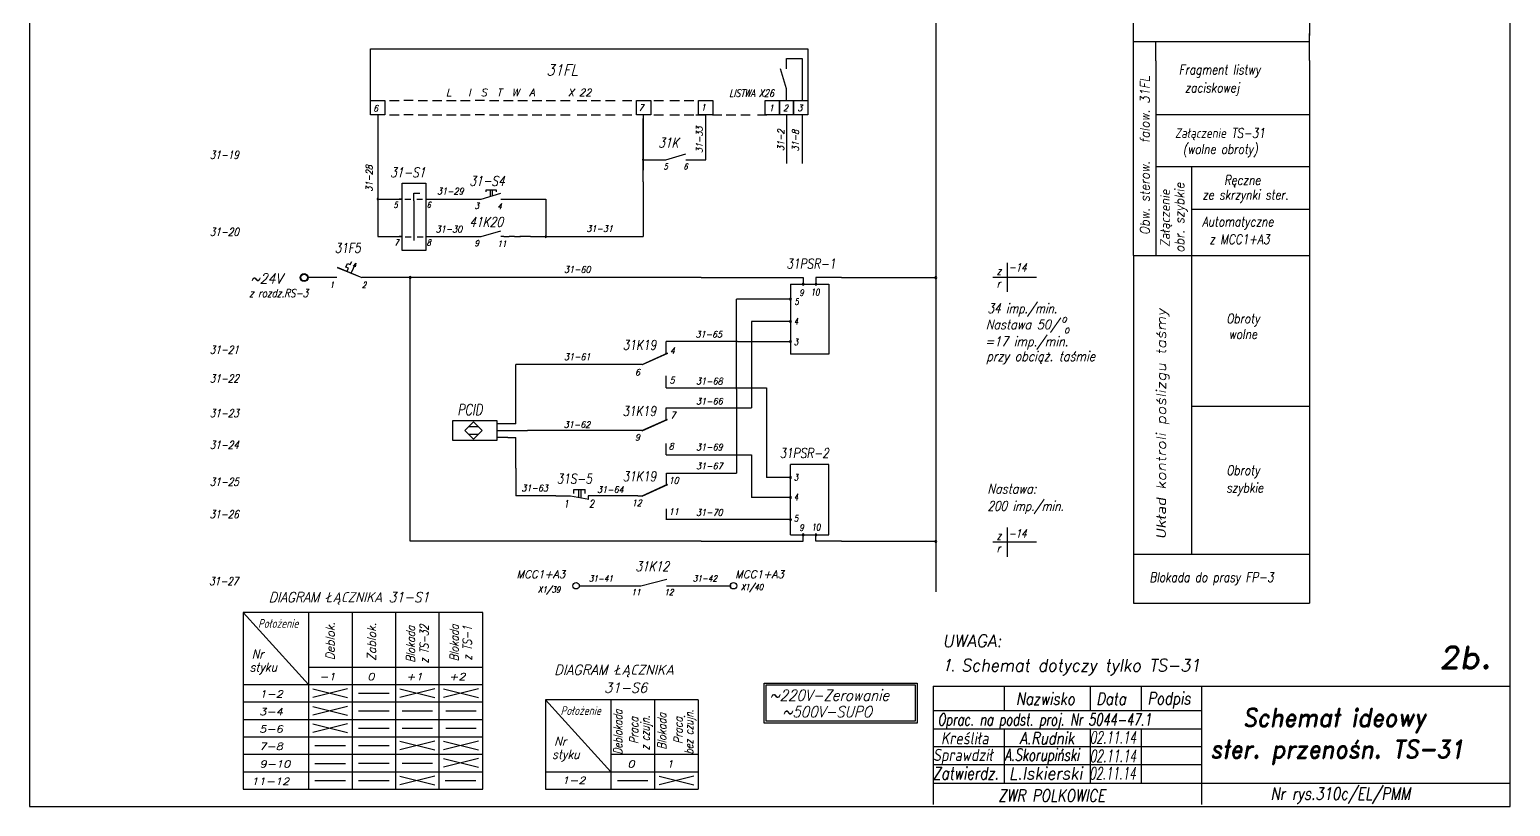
# Model space of a CAD drawing. Extents: x 9 to 416, y 5 to 590.
# Drawn here: x 9 to 416, y 5 to 218.5 of the extents above; entities that cross this region are included whole.
import ezdxf
from ezdxf.enums import TextEntityAlignment as Align

# ---------------------------------------------------------------- set-up
doc = ezdxf.new("R2010")
doc.units = 0
doc.header["$MEASUREMENT"] = 0
doc.layers.get('0').update_dxf_attribs({"linetype": 'CONTINUOUS'})
for name, color, linetype in [('BLEKIT', 4, 'CONTINUOUS'), ('LINIE', 4, 'CONTINUOUS'), ('STYKI', 4, 'CONTINUOUS')]:
    doc.layers.add(name, color=color, linetype=linetype)
doc.styles.add('ROMAND', font='romand', dxfattribs={"width": 0.9, "oblique": 15, "height": 4})
doc.styles.add('ROMANS', font='romans', dxfattribs={"width": 0.8, "oblique": 15, "height": 2.4})

msp = doc.modelspace()

# ---------------------------------------------------------------- linework, layer by layer
at = {"color": 7, "lineweight": 30}
for p, q in [((9, 590), (9, 5)), ((416, 5), (416, 590)), ((312.38, 216.82), (312.38, 292.96)), ((360.78, 292.96), (360.78, 216.82)), ((258.1, 216.41), (258.1, 63.99)), ((312.38, 210), (312.38, 218.14)), ((360.78, 210), (360.78, 217.38)), ((102.71, 198.96), (102.71, 213.18)), ((102.71, 213.18), (222.91, 213.18)), ((222.91, 213.18), (222.91, 198.99)), ((312.38, 215.2), (360.78, 215.2)), ((318.56, 209.9), (318.56, 215.2)), ((217.07, 210.55), (221.37, 210.55)), ((217.07, 207.69), (217.07, 210.55)), ((221.37, 210.55), (221.37, 198.96)), ((312.38, 156.39), (312.38, 210)), ((318.56, 209.9), (318.56, 156.39)), ((360.78, 210), (360.78, 156.39)), ((217.05, 198.96), (217.05, 202.22)), ((102.71, 195.04), (102.71, 198.96)), ((102.71, 198.96), (106.63, 198.96)), ((106.63, 198.96), (106.63, 195.04)), ((107.94, 198.96), (110.55, 198.96)), ((114.47, 198.96), (111.86, 198.96)), ((115.78, 198.96), (118.39, 198.96)), ((119.7, 198.96), (122.31, 198.96)), ((123.62, 198.96), (126.23, 198.96)), ((127.46, 198.96), (130.08, 198.96)), ((134.07, 198.96), (131.46, 198.96)), ((135.38, 198.96), (137.99, 198.96)), ((139.3, 198.96), (141.91, 198.96)), ((143.22, 198.96), (145.83, 198.96)), ((147.14, 198.96), (149.75, 198.96)), ((150.95, 198.96), (153.56, 198.96)), ((154.94, 198.96), (157.55, 198.96)), ((159.52, 198.96), (162.13, 198.96)), ((163.33, 198.96), (165.94, 198.96)), ((167.32, 198.96), (169.93, 198.96)), ((171.93, 198.96), (174.54, 198.96)), ((175.85, 195.04), (175.85, 198.96)), ((175.85, 198.96), (179.77, 198.96)), ((179.77, 198.96), (179.77, 195.04)), ((179.77, 198.96), (179.77, 195.04)), ((180.6, 198.96), (183.21, 198.96)), ((184.99, 198.96), (187.61, 198.96)), ((188.91, 198.96), (191.53, 198.96)), ((192.83, 195.04), (192.83, 198.96)), ((192.83, 198.96), (196.76, 198.96)), ((196.76, 198.96), (196.76, 195.04)), ((196.76, 198.96), (196.76, 195.04)), ((211.17, 195.04), (211.17, 198.96)), ((211.17, 198.96), (215.09, 198.96)), ((215.09, 195.04), (215.09, 198.96)), ((215.09, 198.96), (219.01, 198.96)), ((215.09, 198.96), (215.09, 195.04)), ((219.01, 195.04), (219.01, 198.96)), ((219.01, 198.96), (222.93, 198.96)), ((219.01, 198.96), (219.01, 195.04)), ((222.93, 198.96), (222.93, 195.04)), ((106.63, 195.04), (102.71, 195.04)), ((104.7, 195.04), (104.7, 179.44)), ((107.94, 195.04), (110.55, 195.04)), ((114.47, 195.04), (111.86, 195.04)), ((115.78, 195.04), (118.39, 195.04)), ((119.7, 195.04), (122.31, 195.04)), ((123.62, 195.04), (126.23, 195.04)), ((127.46, 195.04), (130.08, 195.04)), ((134.07, 195.04), (131.46, 195.04)), ((135.38, 195.04), (137.99, 195.04)), ((139.3, 195.04), (141.91, 195.04)), ((143.22, 195.04), (145.83, 195.04)), ((147.14, 195.04), (149.75, 195.04)), ((150.95, 195.04), (153.56, 195.04)), ((154.94, 195.04), (157.55, 195.04)), ((159.52, 195.04), (162.13, 195.04)), ((163.33, 195.04), (165.94, 195.04)), ((167.32, 195.04), (169.93, 195.04)), ((171.93, 195.04), (174.54, 195.04)), ((179.77, 195.04), (175.85, 195.04)), ((177.61, 195.04), (177.61, 179.86)), ((177.61, 176.66), (177.61, 194.08)), ((180.6, 195.04), (183.21, 195.04)), ((184.99, 195.04), (187.61, 195.04)), ((188.91, 195.04), (191.53, 195.04)), ((192.08, 195.04), (194.69, 195.04)), ((196.76, 195.04), (192.83, 195.04)), ((194.9, 182.7), (194.9, 195.04)), ((196.66, 195.04), (199.28, 195.04)), ((200.47, 195.04), (203.08, 195.04)), ((204.46, 195.04), (207.07, 195.04)), ((209.07, 195.04), (211.68, 195.04)), ((215.09, 195.04), (211.17, 195.04)), ((219.01, 195.04), (215.09, 195.04)), ((217.05, 195.04), (217.05, 181.65)), ((222.93, 195.04), (219.01, 195.04)), ((221.37, 195.04), (221.37, 181.65)), ((318.56, 195.15), (360.78, 195.15)), ((104.7, 183.74), (104.7, 176.66)), ((177.61, 182.7), (183.88, 182.7)), ((189.33, 182.7), (194.9, 182.7)), ((318.56, 180.86), (360.78, 180.86)), ((328.38, 180.86), (328.38, 156.39)), ((104.7, 176.66), (104.7, 161.58)), ((111.36, 157.77), (111.36, 176.28)), ((111.36, 176.28), (117.89, 176.28)), ((117.89, 176.28), (117.89, 157.77)), ((177.61, 176.66), (177.61, 161.58)), ((104.7, 171.92), (111.36, 171.92)), ((111.36, 171.92), (110.55, 171.92)), ((112.13, 171.9), (113.77, 171.9)), ((114.62, 173.56), (116.26, 173.56)), ((114.62, 171.38), (114.62, 173.56)), ((114.62, 171.38), (114.62, 160.49)), ((115.4, 171.9), (117.03, 171.9)), ((117.89, 171.92), (133.08, 171.92)), ((134.52, 173.86), (134.52, 174.4)), ((134.52, 174.4), (137.24, 174.4)), ((135.61, 174.4), (135.61, 172.68)), ((136.15, 174.4), (136.15, 172.85)), ((137.24, 174.4), (137.24, 173.86)), ((138.52, 171.92), (150.87, 171.92)), ((150.87, 171.92), (150.87, 161.58)), ((328.38, 169.17), (360.78, 169.17)), ((104.7, 161.58), (111.36, 161.58)), ((111.36, 161.58), (110.55, 161.58)), ((112.27, 161.55), (113.91, 161.55)), ((115.54, 161.55), (117.17, 161.55)), ((117.89, 161.58), (126.6, 161.58)), ((126.6, 161.58), (128.33, 161.58)), ((128.05, 161.58), (129.55, 161.58)), ((129.55, 161.58), (131, 161.58)), ((131, 161.58), (133.08, 161.58)), ((139.37, 161.58), (138.52, 161.58)), ((139.37, 161.58), (140.81, 161.58)), ((142.32, 161.58), (140.81, 161.58)), ((142.32, 161.58), (143.96, 161.58)), ((146.69, 161.58), (143.76, 161.58)), ((146.69, 161.58), (170.25, 161.58)), ((170.25, 161.58), (177.61, 161.58)), ((328.37, 162.58), (328.37, 74.33)), ((97.14, 153.88), (97.55, 154.79)), ((117.89, 157.77), (111.36, 157.77)), ((312.38, 156.39), (360.78, 156.39)), ((312.38, 156.39), (312.38, 60.85)), ((360.78, 156.39), (360.78, 60.85)), ((95.96, 153.21), (96.42, 154.21)), ((96.68, 152.88), (95.96, 153.21)), ((96.3, 152.05), (96.68, 152.88)), ((96.42, 154.21), (97.14, 153.88)), ((97.4, 151.55), (98.66, 154.32)), ((98.66, 154.32), (97.96, 153.51)), ((98.66, 154.32), (98.51, 153.26)), ((277.67, 154.41), (277.67, 146.37)), ((93.41, 150.32), (85.35, 150.32)), ((114.45, 150.32), (100.4, 150.32)), ((153.45, 150.32), (110.1, 150.32)), ((113.63, 77.85), (113.63, 150.32)), ((183.15, 150.32), (153.45, 150.32)), ((193.6, 150.32), (182.65, 150.32)), ((193.6, 150.32), (218.14, 150.32)), ((218.14, 150.32), (221.64, 150.32)), ((218.14, 148.53), (228.66, 148.53)), ((218.14, 148.53), (218.14, 129.25)), ((221.64, 150.32), (221.64, 148.53)), ((225.15, 150.32), (225.15, 148.53)), ((232.16, 150.32), (225.15, 150.32)), ((228.66, 148.53), (228.66, 129.25)), ((232.16, 150.32), (247.94, 150.32)), ((237.49, 150.32), (258.1, 150.32)), ((273.77, 150.43), (285.75, 150.43)), ((203.28, 119.65), (203.28, 144.37)), ((218.14, 144.37), (203.28, 144.37)), ((218.14, 138.25), (207.38, 138.25)), ((207.38, 138.25), (207.38, 116.17)), ((203.6, 132.75), (184.01, 132.75)), ((184.01, 129.42), (184.01, 132.75)), ((203.6, 132.75), (218.02, 132.75)), ((142.65, 122.66), (142.65, 126.46)), ((143.61, 126.46), (142.65, 126.46)), ((177.26, 126.46), (143.61, 126.46)), ((228.66, 129.25), (218.14, 129.25)), ((142.65, 110.14), (142.65, 122.66)), ((184.01, 119.99), (184.01, 123.32)), ((184.01, 119.99), (210.49, 119.99)), ((203.28, 119.65), (203.28, 96.62)), ((210.49, 119.99), (211.51, 119.99)), ((211.51, 119.99), (211.51, 95.41)), ((184.01, 111.2), (184.01, 114.53)), ((184.01, 114.53), (206.16, 114.53)), ((206.16, 114.53), (207.38, 114.53)), ((207.38, 116.17), (207.38, 115.01)), ((207.38, 116.17), (207.38, 114.53)), ((328.37, 114.96), (360.78, 114.96)), ((125.25, 110.95), (125.25, 105.69)), ((137.52, 110.95), (125.25, 110.95)), ((131, 110.67), (128.62, 108.29)), ((133.38, 108.29), (131, 110.67)), ((137.52, 105.69), (137.52, 110.95)), ((142.65, 110.14), (137.52, 110.14)), ((128.62, 108.29), (131, 105.91)), ((129.65, 107.26), (132.34, 107.26)), ((129.7, 109.38), (132.29, 109.38)), ((131, 105.91), (133.38, 108.29)), ((145.88, 108.24), (137.52, 108.24)), ((140.46, 106.34), (137.52, 106.34)), ((140.46, 106.34), (142.65, 106.34)), ((142.65, 97.94), (142.65, 106.34)), ((155.34, 108.26), (145.88, 108.26)), ((177.32, 108.26), (155.34, 108.26)), ((125.25, 105.69), (137.52, 105.69)), ((184.01, 101.66), (184.01, 104.74)), ((142.65, 97.94), (142.65, 90.33)), ((184.01, 101.66), (206.16, 101.66)), ((206.16, 101.66), (207.38, 101.66)), ((207.38, 101.66), (207.38, 89.92)), ((228.66, 98.92), (218.14, 98.92)), ((218.14, 79.64), (218.14, 98.92)), ((228.66, 79.64), (228.66, 98.92)), ((184.03, 93.29), (184.03, 96.62)), ((184.03, 96.62), (203.28, 96.62)), ((218.14, 95.41), (211.51, 95.41)), ((153.62, 90.33), (142.65, 90.33)), ((153.62, 90.33), (157.68, 90.33)), ((157.68, 90.33), (162.68, 89.46)), ((158.59, 91.02), (158.59, 92.13)), ((158.59, 92.13), (161.7, 92.13)), ((159.83, 92.08), (159.83, 89.95)), ((160.49, 92.13), (160.49, 90.27)), ((160.49, 90.27), (160.49, 89.84)), ((161.7, 90.95), (161.7, 92.13)), ((176.16, 90.35), (162.53, 90.35)), ((176.16, 90.35), (177.43, 90.35)), ((218.14, 89.92), (207.38, 89.92)), ((184.03, 83.74), (184.03, 86.82)), ((218.14, 83.8), (184.03, 83.8)), ((277.67, 81.64), (277.67, 73.61)), ((153.45, 77.85), (113.63, 77.85)), ((183.15, 77.85), (153.45, 77.85)), ((193.6, 77.85), (182.65, 77.85)), ((193.6, 77.85), (218.14, 77.85)), ((218.14, 79.64), (228.66, 79.64)), ((218.14, 77.85), (221.64, 77.85)), ((221.64, 77.85), (221.64, 79.64)), ((225.15, 77.85), (225.15, 79.64)), ((232.16, 77.85), (225.15, 77.85)), ((232.16, 77.85), (247.94, 77.85)), ((237.49, 77.85), (258.1, 77.85)), ((273.77, 77.66), (285.75, 77.66)), ((312.38, 74.33), (360.78, 74.33)), ((160.08, 65.63), (177.02, 65.63)), ((184.05, 65.63), (201.87, 65.63)), ((67.67, 58.25), (67.67, 19.31)), ((121.58, 58.25), (67.67, 58.25)), ((67.67, 58.25), (85.64, 38.48)), ((133.55, 58.25), (79.65, 58.25)), ((85.64, 58.25), (85.64, 19.31)), ((97.62, 58.25), (97.62, 19.31)), ((109.6, 58.25), (109.6, 19.31)), ((121.58, 19.31), (121.58, 58.25)), ((133.55, 19.31), (133.55, 58.25)), ((312.38, 60.85), (360.78, 60.85)), ((67.67, 48.66), (67.67, 9.73)), ((85.64, 48.66), (85.64, 9.73)), ((97.62, 48.66), (97.62, 9.73)), ((109.6, 48.66), (109.6, 9.73)), ((121.58, 9.73), (121.58, 48.66)), ((133.55, 9.73), (133.55, 48.66)), ((85.64, 43.27), (121.58, 43.27)), ((97.62, 43.27), (133.55, 43.27)), ((67.67, 38.48), (121.58, 38.48)), ((79.65, 38.48), (133.55, 38.48)), ((276.83, 38), (276.83, 31.32)), ((300.53, 38), (300.53, 31.32)), ((314.54, 38), (314.54, 31.32)), ((67.67, 33.69), (121.58, 33.69)), ((79.65, 33.69), (133.55, 33.69)), ((150.82, 34.29), (168.79, 14.52)), ((150.82, 34.29), (150.82, 9.73)), ((192.75, 34.29), (150.82, 34.29)), ((150.82, 34.29), (150.82, 9.73)), ((192.75, 34.29), (162.8, 34.29)), ((168.79, 34.29), (168.79, 9.73)), ((168.79, 34.29), (168.79, 9.73)), ((180.77, 34.29), (180.77, 9.73)), ((180.77, 34.29), (180.77, 9.73)), ((192.75, 34.3), (192.75, 9.73)), ((67.67, 28.9), (73.66, 28.9)), ((73.66, 28.9), (121.58, 28.9)), ((85.64, 28.9), (133.55, 28.9)), ((257.32, 31.32), (331.08, 31.32)), ((300.53, 31.86), (300.53, 31.32)), ((314.54, 31.73), (314.54, 31.32)), ((257.32, 26.27), (331.08, 26.27)), ((279.17, 26.27), (279.17, 26.25)), ((300.53, 26.27), (300.53, 11.41)), ((300.53, 26.27), (300.53, 25.75)), ((314.54, 26.27), (314.54, 11.41)), ((314.54, 26.27), (314.54, 25.82)), ((67.67, 24.11), (121.58, 24.11)), ((79.65, 24.11), (133.55, 24.11)), ((257.32, 21.44), (331.08, 21.44)), ((67.67, 19.31), (121.58, 19.31)), ((79.65, 19.31), (133.55, 19.31)), ((168.79, 19.31), (192.75, 19.31)), ((180.77, 19.31), (192.75, 19.31)), ((257.32, 16.49), (331.08, 16.49)), ((67.67, 14.52), (121.58, 14.52)), ((79.65, 14.52), (133.55, 14.52)), ((150.82, 14.52), (192.75, 14.52)), ((162.8, 14.52), (192.75, 14.52)), ((67.67, 9.73), (121.58, 9.73)), ((79.65, 9.73), (133.55, 9.73)), ((150.82, 9.73), (192.75, 9.73)), ((9, 5), (416, 5))]:
    msp.add_line(p, q, dxfattribs=at)
for centre, radius in [((84.44, 150.32), 1.09), ((84.44, 150.32), 0.916), ((159.2, 65.63), 0.88), ((202.49, 65.63), 0.88)]:
    msp.add_circle(centre, radius, dxfattribs=at)
for centre, radius, start, end in [((177.61, 182.7), 0.191, 0, 180), ((177.61, 182.7), 0.191, 180, 0), ((104.7, 171.91), 0.191, 0, 180), ((104.7, 171.91), 0.191, 180, 0), ((150.88, 161.58), 0.191, 0, 180), ((150.88, 161.58), 0.191, 180, 0), ((113.63, 150.32), 0.275, 0, 180), ((113.63, 150.32), 0.275, 180, 0), ((221.64, 148.53), 0.245, 0, 180), ((221.64, 148.53), 0.245, 180, 0), ((225.15, 148.53), 0.245, 0, 180), ((225.15, 148.53), 0.245, 180, 0), ((258.1, 150.31), 0.275, 0, 180), ((258.1, 150.31), 0.275, 180, 0), ((218.14, 144.37), 0.245, 0, 180), ((218.14, 144.37), 0.245, 180, 0), ((218.14, 138.25), 0.245, 0, 180), ((218.14, 138.25), 0.245, 180, 0), ((218.14, 132.75), 0.245, 0, 180), ((218.14, 132.75), 0.245, 180, 0), ((218.14, 95.41), 0.245, 0, 180), ((218.14, 95.41), 0.245, 180, 0), ((218.14, 89.92), 0.245, 0, 180), ((218.14, 89.92), 0.245, 180, 0), ((218.14, 83.8), 0.245, 0, 180), ((218.14, 83.8), 0.245, 180, 0), ((221.64, 79.64), 0.245, 0, 180), ((221.64, 79.64), 0.245, 180, 0), ((225.15, 79.64), 0.245, 0, 180), ((225.15, 79.64), 0.245, 180, 0), ((258.1, 77.83), 0.275, 0, 180), ((258.1, 77.83), 0.275, 180, 0)]:
    msp.add_arc(centre, radius, start, end, dxfattribs=at)
msp.add_solid([(98.51, 153.26), (97.96, 153.51), (98.66, 154.32)], dxfattribs=at)
at = {"layer": 'BLEKIT', "color": 7, "lineweight": 30}
for p, q in [((160.49, 91.26), (160.49, 90.86)), ((162.53, 90.33), (162.53, 89.49))]:
    msp.add_line(p, q, dxfattribs=at)
at = {"layer": 'LINIE', "color": 7, "lineweight": 30}
for p, q in [((257.32, 38), (257.32, 5.49)), ((257.35, 38), (415.92, 38)), ((331.08, 38.07), (331.08, 5.56)), ((276.84, 26.27), (276.84, 11.41)), ((257.45, 11.41), (416.02, 11.41))]:
    msp.add_line(p, q, dxfattribs=at)
at = {"layer": 'STYKI', "color": 7, "lineweight": 30}
for p, q in [((258.1, 292.96), (258.1, 216.41)), ((217.05, 202.22), (215.42, 207.67)), ((183.88, 182.7), (189.33, 184.33)), ((133.08, 171.92), (138.52, 173.56)), ((133.08, 161.58), (138.52, 163.21)), ((100.43, 150.27), (93.63, 153.04)), ((100.45, 150.3), (93.64, 153.07)), ((177.38, 126.46), (184.39, 129.62)), ((177.42, 126.4), (184.43, 129.56)), ((177.32, 108.26), (184.33, 111.43)), ((177.36, 108.2), (184.37, 111.37)), ((177.34, 90.35), (184.35, 93.51)), ((177.38, 90.29), (184.39, 93.45)), ((177.02, 65.63), (184.15, 67.42)), ((86.84, 37.28), (96.42, 34.89)), ((96.42, 37.28), (86.84, 34.89)), ((120.38, 37.28), (110.79, 34.89)), ((110.79, 37.28), (120.38, 34.89)), ((122.77, 37.28), (132.36, 34.89)), ((132.36, 37.28), (122.77, 34.89)), ((210.92, 27.9), (210.92, 38.9)), ((210.92, 38.9), (252.92, 38.9)), ((211.42, 28.4), (211.42, 38.4)), ((211.42, 38.4), (252.42, 38.4)), ((252.42, 38.4), (252.42, 28.4)), ((252.92, 38.9), (252.92, 27.9)), ((99.41, 36.09), (107.8, 36.09)), ((96.42, 32.49), (86.84, 30.1)), ((86.84, 32.49), (96.42, 30.1)), ((99.41, 31.29), (107.8, 31.29)), ((111.39, 31.29), (119.78, 31.29)), ((123.37, 31.29), (131.76, 31.29)), ((96.42, 27.7), (86.84, 25.3)), ((86.84, 27.7), (96.42, 25.3)), ((99.41, 26.5), (107.8, 26.5)), ((111.39, 26.5), (119.78, 26.5)), ((123.37, 26.5), (131.76, 26.5)), ((252.92, 27.9), (210.92, 27.9)), ((252.42, 28.4), (211.42, 28.4)), ((87.44, 21.71), (95.82, 21.71)), ((99.41, 21.71), (107.8, 21.71)), ((120.38, 22.91), (110.79, 20.51)), ((110.79, 22.91), (120.38, 20.51)), ((122.77, 22.91), (132.36, 20.51)), ((132.36, 22.91), (122.77, 20.51)), ((87.44, 16.79), (95.82, 16.79)), ((99.41, 16.92), (107.8, 16.92)), ((111.39, 16.92), (119.78, 16.92)), ((132.36, 18.16), (122.77, 15.77)), ((122.77, 18.16), (132.36, 15.77)), ((110.79, 13.32), (120.38, 10.93)), ((120.38, 13.32), (110.79, 10.93)), ((182, 13.32), (191.59, 10.93)), ((191.59, 13.32), (182, 10.93)), ((87.44, 12.13), (95.82, 12.13)), ((99.41, 12.13), (107.8, 12.13)), ((123.24, 12.13), (131.62, 12.13)), ((170.55, 12.12), (178.94, 12.12))]:
    msp.add_line(p, q, dxfattribs=at)

# ---------------------------------------------------------------- texts
at = {"color": 7, "lineweight": 30}
for s, height, style, oblique, width, p in [('31FL', 3, 'ROMAND', 15, 0.9, (150.99, 205.89)), ('Fragment listwy', 2.64, 'ROMANS', 10, 0.8, (324.92, 206.17)), ('zaciskowej', 2.64, 'ROMANS', 10, 0.8, (326.57, 201.22)), ('LISTWA X26', 2, 'ROMANS', 15, 0.8, (201.3, 200.01)), ('6', 1.76, 'ROMANS', 15, 0.9, (103.43, 195.97)), ('7', 1.76, 'ROMANS', 15, 0.9, (176.38, 196.18)), ('1', 1.76, 'ROMANS', 15, 0.9, (193.5, 196.21)), ('1', 1.76, 'ROMANS', 15, 0.9, (212.17, 196.05)), ('2', 1.76, 'ROMANS', 15, 0.9, (216.1, 196.06)), ('3', 1.76, 'ROMANS', 15, 0.9, (220.03, 196.08)), ('Załączenie TS-31', 2.64, 'ROMANS', 10, 0.8, (323.82, 188.73)), ('31K', 2.67, 'ROMAND', 15, 0.8, (181.78, 186.04)), ('(wolne obroty)', 2.64, 'ROMANS', 10, 0.8, (325.98, 184.33)), ('31-19', 2.2, 'ROMANS', 15, 0.8, (58.5, 182.94)), ('31-S1', 2.67, 'ROMAND', 15, 0.8, (108.06, 177.91)), ('5', 1.63, 'ROMANS', 15, 0.8, (183.28, 180.04)), ('6', 1.63, 'ROMANS', 15, 0.8, (188.72, 180.04)), ('31-S4', 2.67, 'ROMAND', 15, 0.8, (129.84, 175.55)), ('Ręczne', 2.64, 'ROMANS', 10, 0.8, (337.31, 175.82)), ('5', 1.63, 'ROMANS', 15, 0.8, (109.04, 169.5)), ('6', 1.63, 'ROMANS', 15, 0.8, (118.14, 169.5)), ('31-29', 1.78, 'ROMANS', 15, 0.9, (120.99, 173.17)), ('ze skrzynki ster.', 2.64, 'ROMANS', 10, 0.8, (331.37, 171.78)), ('41K20', 2.67, 'ROMAND', 15, 0.8, (129.86, 164.3)), ('3', 1.63, 'ROMANS', 15, 0.9, (131.28, 169.23)), ('4', 1.63, 'ROMANS', 15, 0.9, (137.55, 169.1)), (' Automatyczne', 2.64, 'ROMANS', 10, 0.8, (329.82, 164.4)), ('31-20', 2.2, 'ROMANS', 15, 0.8, (58.5, 161.76)), ('31-30', 1.78, 'ROMANS', 15, 0.9, (120.61, 162.75)), ('31-31', 1.78, 'ROMANS', 15, 0.9, (162.04, 162.88)), ('7', 1.63, 'ROMANS', 15, 0.8, (109.29, 159.12)), ('8', 1.63, 'ROMANS', 15, 0.8, (118.14, 159.12)), ('9', 1.63, 'ROMANS', 15, 0.9, (131.28, 158.96)), ('11', 1.633, 'ROMANS', 15, 0.9, (137.55, 158.82)), ('z MCC1+A3', 2.64, 'ROMANS', 10, 0.8, (333.3, 159.54)), ('~24V ', 2.8, 'ROMANS', 15, 0.9, (69.65, 148.67)), ('31-60', 1.782, 'ROMANS', 15, 0.9, (155.87, 151.66)), ('z', 2.2, 'ROMANS', 15, 0.8, (274.81, 151.07)), ('-14', 2.2, 'ROMANS', 15, 0.8, (278.04, 152.03)), ('z rozdz.RS-3', 2.2, 'ROMANS', 15, 0.8, (69.32, 144.95)), ('1', 1.63, 'ROMANS', 15, 0.8, (91.51, 147.5)), ('2', 1.63, 'ROMANS', 15, 0.8, (100.36, 147.5)), ('r', 2.2, 'ROMANS', 15, 0.8, (274.81, 147.58)), ('34 imp./min.', 2.64, 'ROMANS', 15, 0.8, (272.25, 140.55)), ('Nastawa 50/ ', 2.64, 'ROMANS', 15, 0.85, (271.8, 136.12)), ('o', 2.2, 'ROMANS', 15, 0.8, (292.63, 138)), ('Obroty', 2.64, 'ROMANS', 10, 0.8, (337.96, 137.76)), ('31-65', 1.782, 'ROMANS', 15, 0.9, (192.05, 133.85)), ('=17 imp./min. ', 2.64, 'ROMANS', 15, 0.85, (271.6, 131.48)), ('o', 2.2, 'ROMANS', 15, 0.8, (293.34, 135.02)), ('wolne', 2.64, 'ROMANS', 10, 0.8, (338.62, 133.49)), ('31-21', 2.2, 'ROMANS', 15, 0.8, (58.5, 129.4)), ('4', 1.78, 'ROMANS', 15, 0.9, (184.99, 129.34)), ('31-61', 1.782, 'ROMANS', 15, 0.9, (155.87, 127.66)), ('przy obciąż. taśmie', 2.64, 'ROMANS', 15, 0.85, (271.95, 127.39)), ('31-22', 2.2, 'ROMANS', 15, 0.8, (58.5, 121.48)), ('6', 1.78, 'ROMANS', 15, 0.9, (175.4, 123.41)), ('5', 1.78, 'ROMANS', 15, 0.9, (184.9, 121.23)), ('31-68', 1.782, 'ROMANS', 15, 0.9, (192.19, 120.96)), ('31-23', 2.2, 'ROMANS', 15, 0.8, (58.5, 111.94)), ('31-66', 1.782, 'ROMANS', 15, 0.9, (192.19, 115.43)), ('31-62', 1.782, 'ROMANS', 15, 0.9, (155.8, 109.02)), ('7', 1.78, 'ROMANS', 15, 0.9, (185.16, 111.62)), ('9', 1.78, 'ROMANS', 15, 0.9, (175.38, 105.53)), ('31-24', 2.2, 'ROMANS', 15, 0.8, (58.5, 103.22)), ('8', 1.78, 'ROMANS', 15, 0.9, (184.65, 103.07)), ('31-69', 1.782, 'ROMANS', 15, 0.9, (192.19, 102.85)), ('31-67', 1.782, 'ROMANS', 15, 0.9, (192.19, 97.64)), ('Obroty', 2.64, 'ROMANS', 10, 0.8, (337.96, 96.07)), ('31-25', 2.2, 'ROMANS', 15, 0.8, (58.5, 93.09)), ('10', 1.782, 'ROMANS', 15, 0.9, (184.65, 93.69)), ('Nastawa:', 2.64, 'ROMANS', 15, 0.85, (272.25, 90.98)), ('szybkie', 2.64, 'ROMANS', 10, 0.8, (337.96, 91.25)), ('31-63', 1.782, 'ROMANS', 15, 0.9, (144.16, 91.59)), ('31-64', 1.782, 'ROMANS', 15, 0.9, (164.96, 91.17)), ('31-26', 2.2, 'ROMANS', 15, 0.8, (58.47, 84.17)), ('1', 2.09, 'ROMANS', 10, 0.8, (155.82, 87.11)), ('2', 2.09, 'ROMANS', 10, 0.8, (162.81, 87.15)), ('12', 1.782, 'ROMANS', 15, 0.9, (174.5, 87.5)), ('11', 1.782, 'ROMANS', 15, 0.9, (184.67, 85.08)), ('31-70', 1.782, 'ROMANS', 15, 0.9, (192.19, 84.88)), ('200 imp./min.', 2.64, 'ROMANS', 15, 0.8, (272.25, 86.25)), ('z', 2.2, 'ROMANS', 15, 0.8, (274.81, 78.3)), ('-14', 2.2, 'ROMANS', 15, 0.8, (278.04, 78.9)), ('r', 2.2, 'ROMANS', 15, 0.8, (274.81, 74.82)), ('31K12', 2.67, 'ROMAND', 15, 0.8, (175.49, 69.64)), ('Blokada do prasy FP-3', 2.64, 'ROMANS', 10, 0.8, (316.82, 66.66)), ('31-27', 2.2, 'ROMANS', 15, 0.8, (58.33, 65.8)), ('X1/39', 1.65, 'ROMANS', 15, 0.85, (148.73, 63.75)), ('31-41', 1.633, 'ROMANS', 15, 0.9, (162.69, 66.79)), ('31-42', 1.633, 'ROMANS', 15, 0.9, (191.28, 66.82)), ('X1/40', 1.65, 'ROMANS', 15, 0.85, (204.48, 64.44)), ('11', 1.633, 'ROMANS', 15, 0.9, (174.42, 63.05)), ('12', 1.633, 'ROMANS', 15, 0.9, (183.45, 63.05)), ('Położenie', 2.42, 'ROMANS', 15, 0.75, (71.79, 54.07)), ('Nr', 2.42, 'ROMANS', 15, 0.9, (70.07, 45.67)), ('1.', 3.36, 'ROMANS', 15, 0.8, (259.84, 42.13)), ('Schemat dotyczy tylko TS-31', 3.4, 'ROMAND', 10, 0.95, (265.09, 42.09)), ('styku', 2.42, 'ROMANS', 15, 0.9, (69.47, 42.07)), ('-1', 1.917, 'ROMANS', 15, 1.2, (88.57, 39.68)), ('0', 1.92, 'ROMANS', 15, 1.2, (101.81, 39.68)), ('+1', 1.917, 'ROMANS', 15, 1.2, (112.53, 39.68)), ('+2', 1.917, 'ROMANS', 15, 1.2, (124.29, 39.68)), ('1-2', 1.917, 'ROMANS', 15, 1.2, (72.16, 34.89)), ('~220V-Zerowanie', 3, 'ROMAND', 15, 0.9, (212.38, 34.04)), ('Nazwisko', 3.352, 'ROMANS', 10, 0.8, (280.09, 32.9)), ('Data', 3.352, 'ROMANS', 10, 0.8, (302.2, 32.89)), ('Podpis', 3.352, 'ROMANS', 10, 0.8, (316.25, 33.02)), ('3-4', 1.917, 'ROMANS', 15, 1.2, (72.1, 30.1)), ('Położenie', 2.42, 'ROMANS', 15, 0.75, (154.94, 30.11)), ('~500V-SUPO', 3, 'ROMAND', 15, 0.9, (215.87, 29.51)), ('Oprac. na podst. proj. Nr 5044-47.1', 3.28, 'ROMANS', 10, 0.7, (258.57, 27.21)), ('5-6', 1.917, 'ROMANS', 15, 1.2, (72.1, 25.3)), ('Kreśliła', 3.352, 'ROMANS', 10, 0.8, (259.53, 22.04)), ('A.Rudnik', 3.352, 'ROMANS', 10, 0.8, (281.09, 22.06)), ('7-8', 1.917, 'ROMANS', 15, 1.2, (72.1, 20.51)), ('styku', 2.42, 'ROMANS', 15, 0.9, (152.62, 18.11)), ('Nr', 2.42, 'ROMANS', 15, 0.9, (153.22, 21.71)), ('Sprawdził', 3.352, 'ROMANS', 10, 0.8, (257.33, 17.47)), ('A.Skorupiński', 3.3516, 'ROMANS', 10, 0.7, (276.95, 17.5)), ('9-10', 1.917, 'ROMANS', 15, 1.2, (72.18, 15.72)), ('0', 1.92, 'ROMANS', 15, 1.2, (173.33, 15.72)), (' 1', 1.917, 'ROMANS', 15, 1.2, (182.47, 15.72)), ('11-12', 1.917, 'ROMANS', 15, 1.2, (69.94, 10.93)), ('1-2', 1.917, 'ROMANS', 15, 1.2, (155.31, 11.19)), ('Zatwierdz.', 3.352, 'ROMANS', 10, 0.8, (257.21, 12.43)), ('ZWR POLKOWICE', 3.3516, 'ROMANS', 10, 0.8, (275.24, 6.3)), ('Nr rys.310c/EL/PMM', 3.3516, 'ROMANS', 10, 0.8, (350.11, 6.83))]:
    msp.add_text(s, height=height, dxfattribs=dict(at, style=style, oblique=oblique, width=width)).set_placement(p)
at = {"color": 7, "lineweight": 30, "style": 'ROMANS'}
for s, height, oblique, width, p in [('falow. 31FL', 2.64, 10, 0.9, (316.85, 187.31)), ('31-33', 1.78, 15, 0.9, (193.99, 184.54)), ('31-2', 1.78, 15, 0.9, (216.38, 185.14)), ('31-8', 1.78, 15, 0.9, (220.39, 184.99)), ('31-28', 1.78, 15, 0.9, (103.23, 173.93)), ('Obw. sterow. ', 2.64, 10, 0.9, (316.85, 162.01)), ('obr. szybkie', 2.64, 10, 0.9, (326.39, 157.17)), ('Załączenie', 2.64, 10, 0.9, (322.41, 158.73)), ('Układ kontroli poślizgu taśmy ', 2.64, 10, 1.2, (321.34, 78.42)), ('Deblok.', 2.42, 15, 0.9, (92.83, 45.18)), ('Zablok.', 2.42, 15, 0.9, (104.21, 44.99)), ('Blokada', 2.42, 15, 0.8, (114.92, 44.49)), ('z TS-32', 2.42, 15, 0.75, (118.65, 44.34)), ('Blokada', 2.42, 15, 0.8, (126.9, 44.85)), ('z TS-1', 2.42, 15, 0.8, (130.52, 45.08)), (' Deblokada', 2.42, 15, 0.75, (171.9, 17.96)), ('Praca', 2.42, 15, 0.8, (176.28, 22.1)), (' z czujn.', 2.42, 15, 0.73, (179.38, 19.2)), ('Blokada', 2.42, 15, 0.8, (183.99, 20.55)), ('Praca', 2.42, 15, 0.8, (188.47, 22.1)), (' bez czujn.', 2.42, 15, 0.73, (191.43, 18.01))]:
    msp.add_text(s, height=height, rotation=90, dxfattribs=dict(at, oblique=oblique, width=width)).set_placement(p)
at = {"color": 7, "lineweight": 30}
for s, height, style, oblique, p in [('L   I  S  T  W  A     X 22', 2, 'ROMANS', 15, (123.47, 200.21)), (' MCC1+A3', 2.09, 'ROMANS', 15, (141.36, 67.75)), (' MCC1+A3', 2.09, 'ROMANS', 15, (201.47, 67.75)), ('UWAGA:', 3.36, 'ROMAND', 10, (259.94, 48.81))]:
    msp.add_text(s, height=height, dxfattribs=dict(at, style=style, oblique=oblique)).set_placement(p)
at = {"color": 7, "lineweight": 40, "style": 'ROMAND', "oblique": 10}
for s, height, width, p in [('2b.', 6, 1.1, (396.37, 42.92)), ('Schemat ideowy', 5, 0.9, (342.5, 26.91)), ('ster. przenośn. TS-31', 5, 0.9, (333.51, 18.23))]:
    msp.add_text(s, height=height, dxfattribs=dict(at, width=width)).set_placement(p)
at = {"color": 7, "lineweight": 30, "style": 'ROMANS', "oblique": 10, "width": 0.579605}
for p, p2 in [((300.38, 22.27), (313.15, 22.27)), ((300.38, 17.17), (313.15, 17.17)), ((300.24, 12.4), (313.01, 12.4))]:
    msp.add_text('02.11.14', height=3.352, dxfattribs=at).set_placement(p, p2, align=Align.FIT)
at = {"color": 7, "lineweight": 30, "style": 'ROMANS', "oblique": 10, "width": 0.859978}
msp.add_text('L.Iskierski', height=3.3516, rotation=0.1768, dxfattribs=at).set_placement((278.21, 12.37), (298.38, 12.43), align=Align.FIT)
at = {"layer": 'BLEKIT', "color": 7, "lineweight": 30, "oblique": 10}
for s, height, style, width, p in [('31F5', 2.673, 'ROMAND', 0.8, (92.89, 157.15)), ('31PSR-1', 2.673, 'ROMAND', 0.8, (217.02, 152.82)), ('9', 1.75, 'ROMANS', 0.8, (220.62, 145.32)), ('10', 1.753, 'ROMANS', 0.8, (223.74, 145.44)), ('5', 1.75, 'ROMANS', 0.8, (219.24, 142.84)), ('4', 1.75, 'ROMANS', 0.8, (219.1, 137.43)), ('31K19', 2.673, 'ROMAND', 0.8, (172.05, 130.49)), ('3', 1.75, 'ROMANS', 0.8, (219.08, 131.76)), ('PCID', 3.01, 'ROMAND', 0.75, (126.58, 112.56)), ('31K19', 2.673, 'ROMAND', 0.8, (171.99, 112.29)), ('31PSR-2', 2.673, 'ROMAND', 0.8, (215.15, 100.77)), ('31S-5', 2.673, 'ROMAND', 0.8, (153.89, 93.73)), ('31K19', 2.673, 'ROMAND', 0.8, (172.01, 94.37)), ('3', 1.75, 'ROMANS', 0.8, (219.08, 94.58)), ('4', 1.75, 'ROMANS', 0.8, (219.1, 89.11)), ('5', 1.75, 'ROMANS', 0.8, (219.09, 83.27)), ('9', 1.75, 'ROMANS', 0.8, (220.62, 80.74)), ('10', 1.753, 'ROMANS', 0.8, (223.95, 80.86))]:
    msp.add_text(s, height=height, dxfattribs=dict(at, style=style, width=width)).set_placement(p)
at = {"layer": 'STYKI', "color": 7, "lineweight": 30, "style": 'ROMANS', "oblique": 15}
for s, width, p in [('DIAGRAM ŁĄCZNIKA 31-S1', 0.9, (74.74, 61.12)), ('DIAGRAM ŁĄCZNIKA', 0.95, (153.18, 41.17)), ('31-S6', 0.95, (166.91, 36.24))]:
    msp.add_text(s, height=2.75, dxfattribs=dict(at, width=width)).set_placement(p)

doc.saveas('drawing.dxf')
